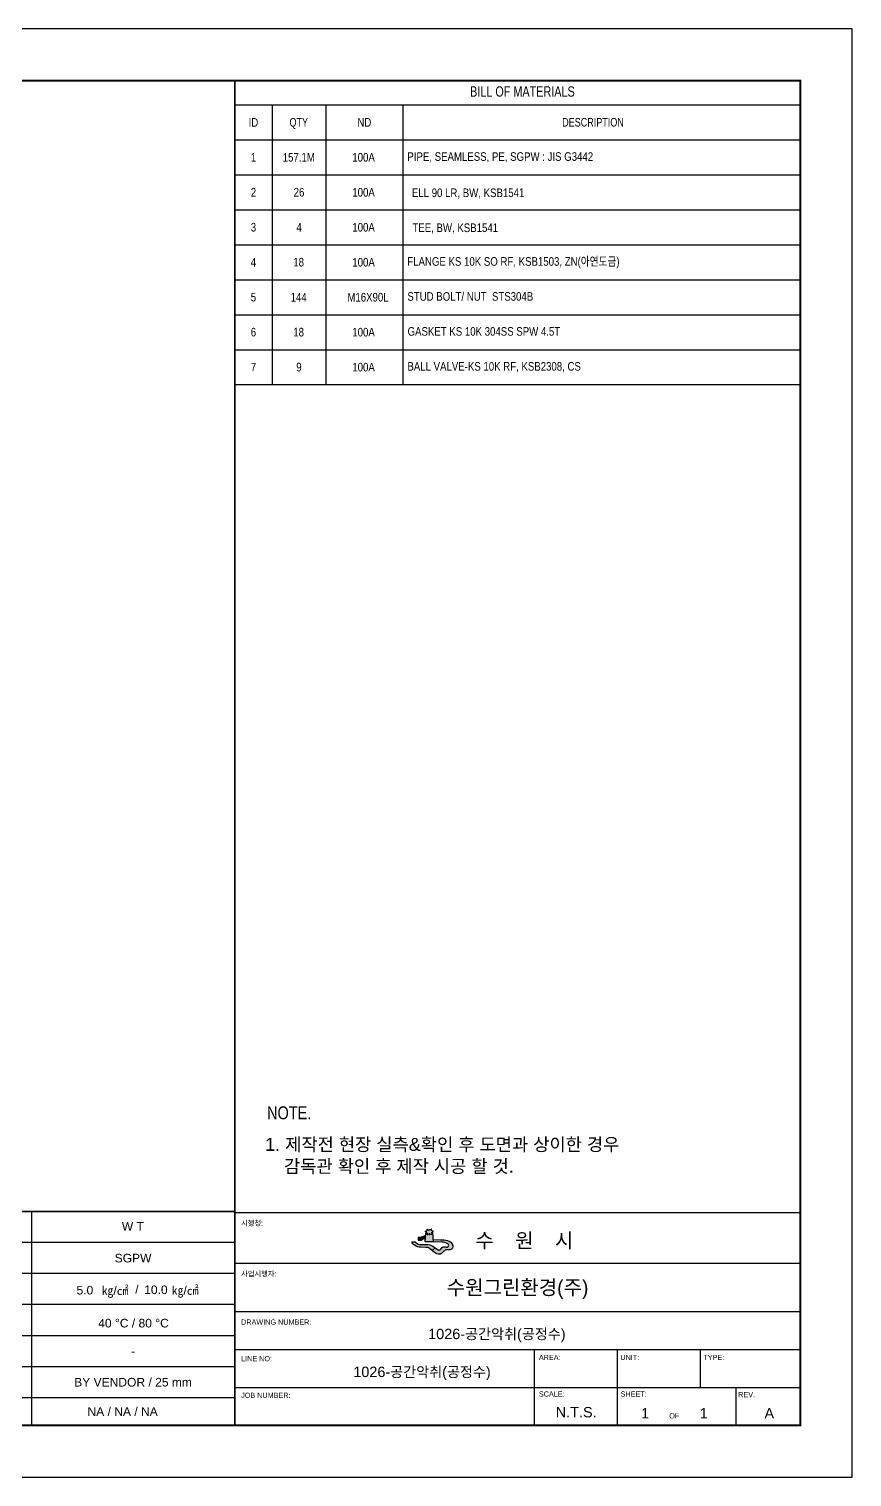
# Model space of a CAD drawing. Header units: millimetres. Extents: x 0 to 594, y 0 to 420.
# Drawn here: x 355.3 to 594, y 0 to 420 of the extents above; entities that cross this region are included whole.
import ezdxf
from ezdxf.enums import TextEntityAlignment as Align

# ---------------------------------------------------------------- set-up
doc = ezdxf.new("R2010")
doc.units = ezdxf.units.MM
doc.header["$LTSCALE"] = 0.25
for name, color, linetype in [('7', 5, 'Continuous'), ('주석', 7, 'Continuous'), ('지시선', 1, 'Continuous'), ('테이블', 7, 'Continuous')]:
    doc.layers.add(name, color=color, linetype=linetype)
doc.styles.add('AdskIsoAnnotation', font='arial.ttf', dxfattribs={"width": 0.8, "height": 1})
doc.styles.add('AdskIsoMetric', font='arial.ttf', dxfattribs={"width": 0.8, "height": 2.5})
doc.styles.add('MtXpl_', font='')
doc.styles.add('RomanS', font='arial.ttf')
doc.styles.get("Standard").update_dxf_attribs({"font": 'arial.ttf'})
doc.styles.add('굴림', font='')
doc.styles.get('MtXpl_').set_extended_font_data('Gulim')
doc.styles.get('굴림').set_extended_font_data('Gulim')

# ---------------------------------------------------------------- blocks, each defined once
blk = doc.blocks.new('수원시마크')
for color, points in [(1, [(3.75, 6.08, 0.143186), (2.76, 5.78, -0.141847), (1.87, 5.57), (1.39, 5.55), (1.39, 4.73), (1.96, 4.73, 0.144474), (2.64, 4.86), (2.85, 4.99, -0.277731), (3.42, 5.19), (3.68, 5.22)]), (3, [(4.54, 3.3), (1.78, 3.3, -0.16593), (0.46, 4.14), (-0.62, 4.14, 0.174295), (0.21, 3.1, 0.126792), (2.29, 2.45), (3.76, 2.41, -0.209259), (4.99, 2.06), (5.76, 1.43), (6.79, 2.24), (6.45, 2.52, 0.16522)])]:
    blk.add_hatch(color=color).paths.add_polyline_path(points)
h = blk.add_hatch(color=5)
h.paths.add_polyline_path([(6.27, 4.13), (6.04, 6.98), (5.7, 6.98), (5.7, 7.25), (6.13, 7.29), (6.13, 7.5), (5.64, 7.81), (5.64, 8.21), (5.5, 8.21), (5.5, 8.01), (4.93, 7.98), (4.36, 8.01), (4.36, 8.21), (4.22, 8.21), (4.22, 7.81), (3.73, 7.5), (3.73, 7.29), (4.16, 7.25), (4.16, 6.98), (3.82, 6.98), (3.59, 4.13)])
h.paths.add_polyline_path([(4.76, 6.46), (4.76, 6.74), (5.1, 6.74), (5.1, 6.46)], flags=16)
h.paths.add_polyline_path([(5.41, 6.46), (5.41, 6.74), (5.75, 6.74), (5.75, 6.46)], flags=16)
h.paths.add_polyline_path([(4.45, 6.46), (4.11, 6.46), (4.11, 6.74), (4.45, 6.74)], flags=16)
h.paths.add_polyline_path([(8.83, 4.05, -0.174291), (10.75, 3.51, -0.59696), (10.82, 2.7, -0.25604), (10.22, 2.53, 0.024566), (9.63, 2.64, 0.278989), (8.96, 2.35), (8.37, 1.69, -0.298853), (7.44, 1.72), (6.79, 2.24), (5.76, 1.43), (6.54, 0.8, 0.063286), (7.28, 0.37, 0.24753), (8.73, 0.49), (9.46, 1.2, -0.193471), (10.41, 1.66), (11.45, 1.69, 0.388319), (12.37, 3.05, 0.259907), (10.64, 4.57, 0.04063), (8.4, 4.86), (6.21, 4.91), (6.27, 4.13), (6.32, 4.13)])
at = {"color": 1}
blk.add_line((5.76, 1.43), (6.79, 2.24), dxfattribs=at)
at = {"color": 5}
for points in [[(6.2, 4.91), (8.4, 4.86, -0.04063), (10.64, 4.57, -0.259907), (12.37, 3.05, -0.388319), (11.45, 1.69), (10.41, 1.66, 0.193471), (9.46, 1.2), (8.73, 0.49, -0.24753), (7.28, 0.37, -0.063286), (6.54, 0.8), (4.99, 2.06, 0.209259), (3.76, 2.41), (2.29, 2.45, -0.126792), (0.21, 3.1, -0.174295), (-0.62, 4.14, -2.92713)], [(-0.62, 4.14), (0.46, 4.14, 0.16593), (1.78, 3.3), (4.54, 3.3, -0.16522), (6.45, 2.52), (7.44, 1.72, 0.298853), (8.37, 1.69), (8.96, 2.35, -0.278989), (9.63, 2.64, -0.024566), (10.22, 2.53, 0.25604), (10.82, 2.7, 0.59696), (10.75, 3.51, 0.174291), (8.83, 4.05), (6.32, 4.13), (3.59, 4.13)]]:
    blk.add_lwpolyline(points, format="xyb", dxfattribs=at)
at = {"color": 1}
blk.add_lwpolyline([(3.75, 6.08, 0.143186), (2.76, 5.78, -0.141847), (1.87, 5.57), (1.39, 5.55), (1.39, 4.73), (1.96, 4.73, 0.144474), (2.64, 4.86), (2.85, 4.99, -0.277731), (3.42, 5.19), (3.68, 5.22)], format="xyb", dxfattribs=at)
at = {"color": 5}
for points in [[(3.59, 4.13), (3.82, 6.98), (4.16, 6.98), (4.16, 7.25), (3.73, 7.29), (3.73, 7.5), (4.22, 7.81), (4.22, 8.21), (4.36, 8.21), (4.36, 8.01), (4.93, 7.98)], [(6.27, 4.13), (6.04, 6.98), (5.7, 6.98), (5.7, 7.25), (6.13, 7.29), (6.13, 7.5), (5.64, 7.81), (5.64, 8.21), (5.5, 8.21), (5.5, 8.01), (4.93, 7.98)]]:
    blk.add_lwpolyline(points, dxfattribs=at)
for points in [[(4.11, 6.46), (4.45, 6.46), (4.45, 6.74), (4.11, 6.74)], [(4.76, 6.46), (5.1, 6.46), (5.1, 6.74), (4.76, 6.74)], [(5.75, 6.46), (5.41, 6.46), (5.41, 6.74), (5.75, 6.74)]]:
    blk.add_lwpolyline(points, close=True, dxfattribs=at)
blk = doc.blocks.new('T')
at = {"layer": '지시선', "xscale": 48, "yscale": 48, "zscale": 48}
blk.add_blockref('수원시마크', (-288, -200), dxfattribs=at)

msp = doc.modelspace()

# ---------------------------------------------------------------- linework, layer by layer
at = {"linetype": 'ByBlock', "lineweight": -2}
for p, q in [((356, 77), (356, 15)), ((501.9206, 15), (501.9206, 37)), ((526, 15), (526, 37)), ((550.0794, 26), (550.0794, 37)), ((560.3833, 15), (560.3833, 26))]:
    msp.add_line(p, q, dxfattribs=at)
for p, q in [((415, 76.6899), (579, 76.6899)), ((415, 68), (308.5763, 68)), ((415, 59), (308.5763, 59)), ((415, 62), (579, 62)), ((415, 50), (308.5763, 50)), ((415, 48), (579, 48)), ((415, 41), (308.5763, 41)), ((415, 37), (579, 37)), ((415, 32), (308.5763, 32)), ((415, 26), (579, 26)), ((415, 23), (308.5763, 23))]:
    msp.add_line(p, q)
msp.add_lwpolyline([(0, 0), (594, 0), (594, 420), (0, 420)], close=True)
at = {"const_width": 0.5}
msp.add_lwpolyline([(15, 15), (579, 15), (579, 405), (15, 405)], close=True, dxfattribs=at)
at = {"linetype": 'ByBlock', "lineweight": -2, "const_width": 0.5}
for points in [[(415, 15), (415, 405)], [(415, 77), (154, 77), (154, 15)]]:
    msp.add_lwpolyline(points, dxfattribs=at)
at = {"layer": '테이블'}
for p, q in [((415, 405), (415, 316.8393)), ((415, 405), (579, 405)), ((415, 405), (579, 405)), ((579, 405), (579, 316.8393)), ((415, 397.9822), (579, 397.9822)), ((415, 397.9822), (579, 397.9822)), ((425.82, 397.9822), (425.82, 387.8393)), ((425.82, 397.9822), (425.82, 387.8393)), ((441.3885, 397.9822), (441.3885, 387.8393)), ((441.3885, 397.9822), (441.3885, 387.8393)), ((463.7589, 397.9822), (463.7589, 387.8393)), ((463.7589, 397.9822), (463.7589, 387.8393)), ((463.7589, 397.9822), (463.7589, 387.8393)), ((415, 387.8393), (579, 387.8393)), ((415, 387.8393), (579, 387.8393)), ((415, 387.8393), (579, 387.8393)), ((415, 387.8393), (579, 387.8393)), ((415, 387.8393), (579, 387.8393)), ((425.82, 387.8393), (425.82, 377.6965)), ((441.3885, 387.8393), (441.3885, 377.6965)), ((463.7589, 387.8393), (463.7589, 377.6965)), ((463.7589, 387.8393), (463.7589, 377.6965)), ((415, 377.6965), (579, 377.6965)), ((415, 377.6965), (579, 377.6965)), ((425.82, 377.6965), (425.82, 357.4108)), ((441.3885, 377.6965), (441.3885, 357.4108)), ((463.7589, 377.6965), (463.7589, 357.4108)), ((463.7589, 377.6965), (463.7589, 357.4108)), ((415, 367.5536), (579, 367.5536)), ((415, 357.4108), (579, 357.4108)), ((415, 357.4108), (579, 357.4108)), ((425.82, 357.4108), (425.82, 347.2679)), ((441.3885, 357.4108), (441.3885, 347.2679)), ((463.7589, 357.4108), (463.7589, 347.2679)), ((463.7589, 357.4108), (463.7589, 347.2679)), ((415, 347.2679), (579, 347.2679)), ((415, 347.2679), (579, 347.2679)), ((425.82, 347.2679), (425.82, 326.9822)), ((441.3885, 347.2679), (441.3885, 326.9822)), ((463.7589, 347.2679), (463.7589, 326.9822)), ((463.7589, 347.2679), (463.7589, 326.9822)), ((415, 337.125), (579, 337.125)), ((415, 326.9822), (579, 326.9822)), ((415, 326.9822), (579, 326.9822)), ((425.82, 326.9822), (425.82, 316.8393)), ((441.3885, 326.9822), (441.3885, 316.8393)), ((463.7589, 326.9822), (463.7589, 316.8393)), ((463.7589, 326.9822), (463.7589, 316.8393)), ((415, 316.8393), (579, 316.8393))]:
    msp.add_line(p, q, dxfattribs=at)

# ---------------------------------------------------------------- block references
at = {"layer": '7', "xscale": 0.01912379949126055, "yscale": 0.01912379949126055, "zscale": 0.01912379949126055}
msp.add_blockref('T', (472.4222, 68.2071), dxfattribs=at)

# ---------------------------------------------------------------- texts
at = {"color": 7, "style": 'AdskIsoMetric'}
for s, p in [('W T', (382.2412, 71.4535)), ('5.0', (369.103, 52.9462)), ('㎏/㎠', (376.3782, 52.8069)), ('/', (386.1261, 53.2022)), ('10.0', (388.7325, 53.0638)), ('㎏/㎠', (396.6965, 52.8657)), ('40 %%DC / 80 %%DC', (375.399, 43.3833)), ('NA / NA / NA', (372.2839, 17.7298))]:
    msp.add_text(s, height=2.5, dxfattribs=at).set_placement(p)
at = {"color": 7, "linetype": 'ByBlock', "lineweight": -2, "style": 'RomanS'}
for s, p in [('시행청:', (416.8367, 72.8857)), ('사업시행자:', (416.8367, 58.1958)), ('DRAWING NUMBER:', (416.8367, 44.1958)), ('LINE NO:', (416.8367, 33.5792)), ('AREA:', (503.1903, 33.9438)), ('UNIT:', (526.8116, 33.9438)), ('TYPE:', (550.8911, 33.9438)), ('JOB NUMBER:', (416.8367, 22.9625)), ('SCALE:', (503.1903, 23.3271)), ('SHEET:', (526.8904, 23.3271)), ('REV.', (560.9975, 23.16)), ('OF', (541, 17))]:
    msp.add_text(s, height=1.5, dxfattribs=at).set_placement(p)
at = {"style": '굴림'}
msp.add_text('수    원    시', height=4.255987, dxfattribs=at).set_placement((484.7572, 66.4683))
at = {"color": 7, "style": 'AdskIsoMetric'}
for s, p in [('SGPW', (385.5, 63.5)), ('-', (385.5, 36.5)), ('BY VENDOR / 25 mm', (385.5, 27.5))]:
    msp.add_text(s, height=2.5, dxfattribs=at).set_placement(p, align=Align.MIDDLE_CENTER)
at = {"style": '굴림'}
msp.add_text('수원그린환경(주)', height=4.25599, dxfattribs=at).set_placement((497, 55), align=Align.MIDDLE_CENTER)
at = {"color": 7, "linetype": 'ByBlock', "lineweight": -2}
msp.add_text('N.T.S.', height=3, dxfattribs=at).set_placement((514, 17.3202), align=Align.CENTER)
at = {"color": 7}
for tag, p in [('1026-공간악취(공정수)', (491, 40)), ('1026-공간악취(공정수)', (469.2914, 29)), ('1', (534, 17)), ('1', (551, 17)), ('A', (570, 17))]:
    msp.add_attdef(tag, text='', height=3, dxfattribs=at).set_placement(p, align=Align.CENTER)
at = {"layer": '주석', "style": 'AdskIsoAnnotation', "width": 0.8}
msp.add_text('NOTE.', height=3.75, dxfattribs=at).set_placement((424.3734, 103.7723))
at = {"layer": '주석', "style": 'AdskIsoAnnotation'}
for s, p in [('1. 제작전 현장 실측&확인 후 도면과 상이한 경우 ', (423.7796, 94.6083)), ('   감독관 확인 후 제작 시공 할 것.', (424.9028, 88.2681))]:
    msp.add_text(s, height=3.75, dxfattribs=at).set_placement(p)
at = {"layer": '테이블', "width": 0.8}
for s, height, style, p in [('BILL OF MATERIALS', 3, 'MtXpl_', (483.2302, 400.3642)), ('QTY', 2.5, 'MtXpl_', (430.8626, 391.6891)), ('DESCRIPTION', 2.5, 'MtXpl_', (509.9447, 391.6924)), ('157.1M', 2.5, 'AdskIsoMetric', (428.8983, 381.5341)), ('100A', 2.5, 'AdskIsoMetric', (449.0838, 381.5179)), ('PIPE, SEAMLESS, PE, SGPW : JIS G3442', 2.5, 'AdskIsoMetric', (465.0434, 381.7439)), ('26', 2.5, 'AdskIsoMetric', (432.0736, 371.3912)), ('100A', 2.5, 'AdskIsoMetric', (449.0838, 371.375)), ('ELL 90 LR, BW, KSB1541', 2.5, 'AdskIsoMetric', (466.3559, 371.2302)), ('4', 2.5, 'AdskIsoMetric', (432.8771, 361.2322)), ('100A', 2.5, 'AdskIsoMetric', (449.0838, 361.2322)), ('TEE, BW, KSB1541', 2.5, 'AdskIsoMetric', (466.5114, 361.0874)), ('18', 2.5, 'AdskIsoMetric', (431.9597, 351.1055)), ('100A', 2.5, 'AdskIsoMetric', (449.0838, 351.0893)), ('FLANGE KS 10K SO RF, KSB1503, ZN(아연도금)', 2.5, 'AdskIsoMetric', (465.0297, 351.3153)), ('144', 2.5, 'AdskIsoMetric', (431.1889, 340.9414)), ('M16X90L', 2.5, 'AdskIsoMetric', (447.6535, 340.9465)), ('STUD BOLT/ NUT  STS304B', 2.5, 'AdskIsoMetric', (465.0543, 341.1716)), ('18', 2.5, 'AdskIsoMetric', (431.9597, 330.8198)), ('100A', 2.5, 'AdskIsoMetric', (449.0838, 330.8036)), ('GASKET KS 10K 304SS SPW 4.5T', 2.5, 'AdskIsoMetric', (465.1102, 331.0296)), ('BALL VALVE-KS 10K RF, KSB2308, CS', 2.5, 'AdskIsoMetric', (465.0543, 320.8859)), ('9', 2.5, 'AdskIsoMetric', (432.8308, 320.677)), ('100A', 2.5, 'AdskIsoMetric', (449.0838, 320.6608))]:
    msp.add_text(s, height=height, dxfattribs=dict(at, style=style)).set_placement(p)
at = {"layer": '테이블', "char_height": 2.5, "attachment_point": 5, "style": 'AdskIsoMetric'}
for s, insert, width in [('ID', (420.41, 392.9108), 7.820039), ('ND', (452.5737, 392.9108), 19.370384), ('1', (420.41, 382.7679), 7.820039), ('2', (420.41, 372.625), 7.820039), ('3', (420.41, 362.4822), 7.820039), ('4', (420.41, 352.3393), 7.820039), ('5', (420.41, 342.1965), 7.820039), ('6', (420.41, 332.0536), 7.820039), ('7', (420.41, 321.9108), 7.820039)]:
    msp.add_mtext(s, dxfattribs=dict(at, insert=insert, width=width))

doc.saveas('drawing.dxf')
